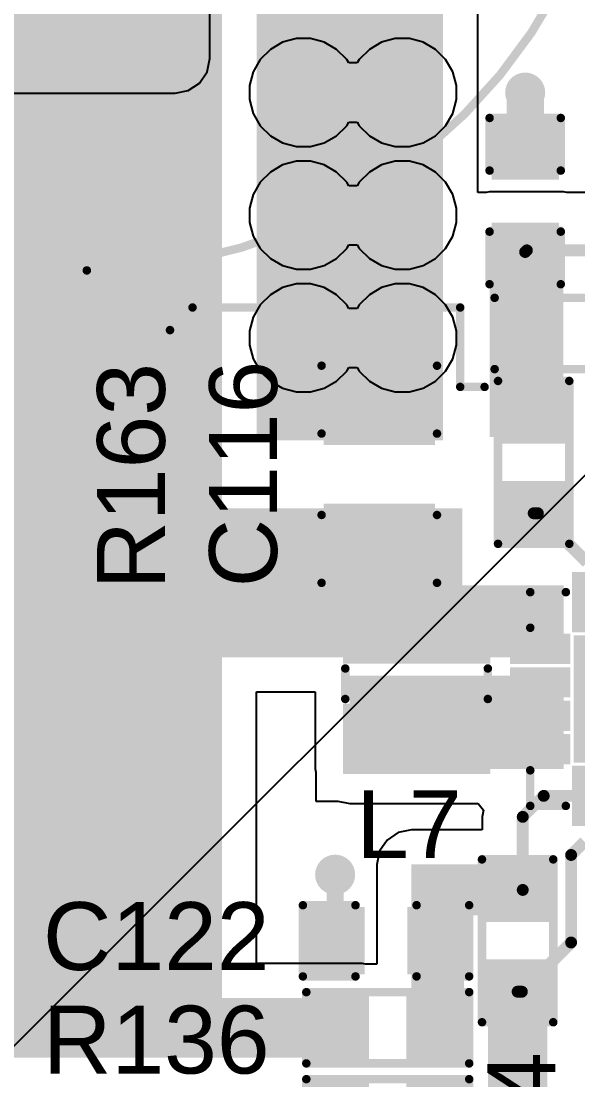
# Model space of a CAD drawing. Header units: millimetres. Extents: x -3 to 5437, y -3 to 5435.
# Drawn here: x 50.86 to 59.19, y 53.24 to 69.09 of the extents above; entities that cross this region are included whole.
import ezdxf

# ---------------------------------------------------------------- set-up
doc = ezdxf.new("R2010")
doc.units = ezdxf.units.MM
for name, color, linetype in [('BottomLayer', 5, 'Continuous'), ('BottomSolder', 6, 'Continuous'), ('MultiLayer', 9, 'Continuous'), ('TopLayer', 1, 'Continuous'), ('TopOverlay', 2, 'Continuous'), ('TopPaste', 8, 'Continuous'), ('TopSolder', 216, 'Continuous'), ('ViaHoleLayer', 16, 'Continuous')]:
    doc.layers.add(name, color=color, linetype=linetype)
doc.styles.add('Arial', font='', dxfattribs={"height": 0.2})
doc.styles.get('Arial').set_extended_font_data('Arial')

# ---------------------------------------------------------------- blocks, each defined once
blk = doc.blocks.new('C___0805_12')
at = {"layer": 'TopLayer'}
for points in [[(-1.524, 0.762), (-0.508, 0.762), (-0.508, -0.762), (-1.524, -0.762)], [(0.508, 0.762), (1.524, 0.762), (1.524, -0.762), (0.508, -0.762)]]:
    blk.add_hatch(color=1, dxfattribs=at).paths.add_polyline_path(points)
at = {"layer": 'TopPaste'}
for points in [[(-1.524, 0.762), (-0.508, 0.762), (-0.508, -0.762), (-1.524, -0.762)], [(0.508, 0.762), (1.524, 0.762), (1.524, -0.762), (0.508, -0.762)]]:
    blk.add_hatch(color=8, dxfattribs=at).paths.add_polyline_path(points)
at = {"layer": 'TopSolder'}
for points in [[(-1.594, 0.832), (-0.438, 0.832), (-0.438, -0.832), (-1.594, -0.832)], [(0.438, 0.832), (1.594, 0.832), (1.594, -0.832), (0.438, -0.832)]]:
    blk.add_hatch(color=216, dxfattribs=at).paths.add_polyline_path(points)
at = {"layer": 'TopOverlay', "const_width": 0.127}
for points in [[(-1.626, -0.864), (-1.626, 0.864)], [(-0.61, 0.864), (-1.626, 0.864)], [(1.626, 0.864), (0.61, 0.864)], [(1.626, -0.864), (1.626, 0.864)], [(-0.61, -0.864), (-1.626, -0.864)], [(1.626, -0.864), (0.61, -0.864)]]:
    blk.add_lwpolyline(points, dxfattribs=at)
at = {"layer": 'TopOverlay', "const_width": 0.0635}
for points in [[(-1.657, 0.864, 1), (-1.594, 0.864, 1)], [(-1.657, 0.864, 1), (-1.594, 0.864, 1)], [(-0.641, 0.864, 1), (-0.578, 0.864, 1)], [(0.578, 0.864, 1), (0.641, 0.864, 1)], [(1.594, 0.864, 1), (1.657, 0.864, 1)], [(1.594, 0.864, 1), (1.657, 0.864, 1)], [(-1.657, -0.864, 1), (-1.594, -0.864, 1)], [(-1.657, -0.864, 1), (-1.594, -0.864, 1)], [(-0.641, -0.864, 1), (-0.578, -0.864, 1)], [(0.578, -0.864, 1), (0.641, -0.864, 1)], [(1.594, -0.864, 1), (1.657, -0.864, 1)], [(1.594, -0.864, 1), (1.657, -0.864, 1)]]:
    blk.add_lwpolyline(points, format="xyb", close=True, dxfattribs=at)
blk = doc.blocks.new('16_QFN__3_3___13')
at = {"layer": 'TopLayer'}
for points in [[(-0.875, 1.8), (-0.625, 1.8), (-0.625, 1.1), (-0.875, 1.1)], [(-0.375, 1.8), (-0.125, 1.8), (-0.125, 1.1), (-0.375, 1.1)], [(0.125, 1.8), (0.375, 1.8), (0.375, 1.1), (0.125, 1.1)], [(0.625, 1.8), (0.875, 1.8), (0.875, 1.1), (0.625, 1.1)], [(-1.1, 0.875), (-1.1, 0.625), (-1.8, 0.625), (-1.8, 0.875)], [(-0.85, 0.85), (0.85, 0.85), (0.85, -0.85), (-0.85, -0.85)], [(1.8, 0.875), (1.8, 0.625), (1.1, 0.625), (1.1, 0.875)], [(-1.1, 0.375), (-1.1, 0.125), (-1.8, 0.125), (-1.8, 0.375)], [(1.8, 0.375), (1.8, 0.125), (1.1, 0.125), (1.1, 0.375)], [(-1.1, -0.125), (-1.1, -0.375), (-1.8, -0.375), (-1.8, -0.125)], [(1.8, -0.125), (1.8, -0.375), (1.1, -0.375), (1.1, -0.125)], [(-1.1, -0.625), (-1.1, -0.875), (-1.8, -0.875), (-1.8, -0.625)], [(1.8, -0.625), (1.8, -0.875), (1.1, -0.875), (1.1, -0.625)], [(-0.875, -1.1), (-0.625, -1.1), (-0.625, -1.8), (-0.875, -1.8)], [(-0.375, -1.1), (-0.125, -1.1), (-0.125, -1.8), (-0.375, -1.8)], [(0.125, -1.1), (0.375, -1.1), (0.375, -1.8), (0.125, -1.8)], [(0.625, -1.1), (0.875, -1.1), (0.875, -1.8), (0.625, -1.8)]]:
    blk.add_hatch(color=1, dxfattribs=at).paths.add_polyline_path(points)
at = {"layer": 'TopPaste'}
for points in [[(-0.875, 1.8), (-0.625, 1.8), (-0.625, 1.1), (-0.875, 1.1)], [(-0.375, 1.8), (-0.125, 1.8), (-0.125, 1.1), (-0.375, 1.1)], [(0.125, 1.8), (0.375, 1.8), (0.375, 1.1), (0.125, 1.1)], [(0.625, 1.8), (0.875, 1.8), (0.875, 1.1), (0.625, 1.1)], [(-1.1, 0.875), (-1.1, 0.625), (-1.8, 0.625), (-1.8, 0.875)], [(-0.85, 0.85), (0.85, 0.85), (0.85, -0.85), (-0.85, -0.85)], [(1.8, 0.875), (1.8, 0.625), (1.1, 0.625), (1.1, 0.875)], [(-1.1, 0.375), (-1.1, 0.125), (-1.8, 0.125), (-1.8, 0.375)], [(1.8, 0.375), (1.8, 0.125), (1.1, 0.125), (1.1, 0.375)], [(-1.1, -0.125), (-1.1, -0.375), (-1.8, -0.375), (-1.8, -0.125)], [(1.8, -0.125), (1.8, -0.375), (1.1, -0.375), (1.1, -0.125)], [(-1.1, -0.625), (-1.1, -0.875), (-1.8, -0.875), (-1.8, -0.625)], [(1.8, -0.625), (1.8, -0.875), (1.1, -0.875), (1.1, -0.625)], [(-0.875, -1.1), (-0.625, -1.1), (-0.625, -1.8), (-0.875, -1.8)], [(-0.375, -1.1), (-0.125, -1.1), (-0.125, -1.8), (-0.375, -1.8)], [(0.125, -1.1), (0.375, -1.1), (0.375, -1.8), (0.125, -1.8)], [(0.625, -1.1), (0.875, -1.1), (0.875, -1.8), (0.625, -1.8)]]:
    blk.add_hatch(color=8, dxfattribs=at).paths.add_polyline_path(points)
at = {"layer": 'TopSolder'}
for points in [[(-0.977, 1.902), (-0.523, 1.902), (-0.523, 0.998), (-0.977, 0.998)], [(-0.477, 1.902), (-0.023, 1.902), (-0.023, 0.998), (-0.477, 0.998)], [(0.023, 1.902), (0.477, 1.902), (0.477, 0.998), (0.023, 0.998)], [(0.523, 1.902), (0.977, 1.902), (0.977, 0.998), (0.523, 0.998)], [(-0.998, 0.977), (-0.998, 0.523), (-1.902, 0.523), (-1.902, 0.977)], [(-0.952, 0.952), (0.952, 0.952), (0.952, -0.952), (-0.952, -0.952)], [(1.902, 0.977), (1.902, 0.523), (0.998, 0.523), (0.998, 0.977)], [(-0.998, 0.477), (-0.998, 0.023), (-1.902, 0.023), (-1.902, 0.477)], [(1.902, 0.477), (1.902, 0.023), (0.998, 0.023), (0.998, 0.477)], [(-0.998, -0.023), (-0.998, -0.477), (-1.902, -0.477), (-1.902, -0.023)], [(1.902, -0.023), (1.902, -0.477), (0.998, -0.477), (0.998, -0.023)], [(-0.998, -0.523), (-0.998, -0.977), (-1.902, -0.977), (-1.902, -0.523)], [(1.902, -0.523), (1.902, -0.977), (0.998, -0.977), (0.998, -0.523)], [(-0.977, -0.998), (-0.523, -0.998), (-0.523, -1.902), (-0.977, -1.902)], [(-0.477, -0.998), (-0.023, -0.998), (-0.023, -1.902), (-0.477, -1.902)], [(0.023, -0.998), (0.477, -0.998), (0.477, -1.902), (0.023, -1.902)], [(0.523, -0.998), (0.977, -0.998), (0.977, -1.902), (0.523, -1.902)]]:
    blk.add_hatch(color=216, dxfattribs=at).paths.add_polyline_path(points)
at = {"layer": 'TopOverlay', "const_width": 0.127}
for points in [[(-1.6, 1.067), (-1.6, 1.6)], [(-1.067, 1.6), (-1.6, 1.6)], [(1.6, 1.6), (1.067, 1.6)], [(1.6, 1.067), (1.6, 1.6)], [(-1.956, 0.762), (-2.083, 0.889)], [(-2.083, 0.635), (-2.083, 0.889)], [(-2.083, 0.635), (-1.956, 0.762)], [(-1.6, -1.6), (-1.6, -1.067)], [(1.6, -1.6), (1.6, -1.067)], [(-1.067, -1.6), (-1.6, -1.6)], [(1.6, -1.6), (1.067, -1.6)]]:
    blk.add_lwpolyline(points, dxfattribs=at)
at = {"layer": 'TopOverlay', "const_width": 0.0635}
for points in [[(-1.632, 1.6, 1), (-1.568, 1.6, 1)], [(-1.632, 1.6, 1), (-1.568, 1.6, 1)], [(-1.099, 1.6, 1), (-1.035, 1.6, 1)], [(1.035, 1.6, 1), (1.099, 1.6, 1)], [(1.568, 1.6, 1), (1.632, 1.6, 1)], [(1.568, 1.6, 1), (1.632, 1.6, 1)], [(-1.632, 1.067, 1), (-1.568, 1.067, 1)], [(1.568, 1.067, 1), (1.632, 1.067, 1)], [(-2.115, 0.889, 1), (-2.051, 0.889, 1)], [(-2.115, 0.889, 1), (-2.051, 0.889, 1)], [(-1.988, 0.762, 1), (-1.924, 0.762, 1)], [(-1.988, 0.762, 1), (-1.924, 0.762, 1)], [(-2.115, 0.635, 1), (-2.051, 0.635, 1)], [(-2.115, 0.635, 1), (-2.051, 0.635, 1)], [(-1.632, -1.067, 1), (-1.568, -1.067, 1)], [(1.568, -1.067, 1), (1.632, -1.067, 1)], [(-1.632, -1.6, 1), (-1.568, -1.6, 1)], [(-1.632, -1.6, 1), (-1.568, -1.6, 1)], [(-1.099, -1.6, 1), (-1.035, -1.6, 1)], [(1.035, -1.6, 1), (1.099, -1.6, 1)], [(1.568, -1.6, 1), (1.632, -1.6, 1)], [(1.568, -1.6, 1), (1.632, -1.6, 1)]]:
    blk.add_lwpolyline(points, format="xyb", close=True, dxfattribs=at)
blk = doc.blocks.new('R___0603_15')
at = {"layer": 'TopLayer'}
for points in [[(-0.381, 0.4445), (-0.381, -0.4445), (-1.143, -0.4445), (-1.143, 0.4445)], [(1.143, 0.4445), (1.143, -0.4445), (0.381, -0.4445), (0.381, 0.4445)]]:
    blk.add_hatch(color=1, dxfattribs=at).paths.add_polyline_path(points)
at = {"layer": 'TopPaste'}
for points in [[(-0.381, 0.4445), (-0.381, -0.4445), (-1.143, -0.4445), (-1.143, 0.4445)], [(1.143, 0.4445), (1.143, -0.4445), (0.381, -0.4445), (0.381, 0.4445)]]:
    blk.add_hatch(color=8, dxfattribs=at).paths.add_polyline_path(points)
at = {"layer": 'TopSolder'}
for points in [[(-0.2794, 0.5461), (-0.2794, -0.5461), (-1.2446, -0.5461), (-1.2446, 0.5461)], [(1.2446, 0.5461), (1.2446, -0.5461), (0.2794, -0.5461), (0.2794, 0.5461)]]:
    blk.add_hatch(color=216, dxfattribs=at).paths.add_polyline_path(points)
at = {"layer": 'TopOverlay', "const_width": 0.127}
for points in [[(-1.2192, -0.5334), (-1.2192, 0.5334)], [(-1.2192, 0.5334), (1.2192, 0.5334)], [(1.2192, -0.5334), (1.2192, 0.5334)], [(-1.2192, -0.5334), (1.2192, -0.5334)]]:
    blk.add_lwpolyline(points, dxfattribs=at)
at = {"layer": 'TopOverlay', "const_width": 0.0635}
for points in [[(-1.25095, 0.5334, 1), (-1.18745, 0.5334, 1)], [(-1.25095, 0.5334, 1), (-1.18745, 0.5334, 1)], [(1.18745, 0.5334, 1), (1.25095, 0.5334, 1)], [(1.18745, 0.5334, 1), (1.25095, 0.5334, 1)], [(-1.25095, -0.5334, 1), (-1.18745, -0.5334, 1)], [(-1.25095, -0.5334, 1), (-1.18745, -0.5334, 1)], [(1.18745, -0.5334, 1), (1.25095, -0.5334, 1)], [(1.18745, -0.5334, 1), (1.25095, -0.5334, 1)]]:
    blk.add_lwpolyline(points, format="xyb", close=True, dxfattribs=at)
blk = doc.blocks.new('R___0603_17')
at = {"layer": 'TopLayer'}
for points in [[(-0.381, 0.4445), (-0.381, -0.4445), (-1.143, -0.4445), (-1.143, 0.4445)], [(1.143, 0.4445), (1.143, -0.4445), (0.381, -0.4445), (0.381, 0.4445)]]:
    blk.add_hatch(color=1, dxfattribs=at).paths.add_polyline_path(points)
at = {"layer": 'TopPaste'}
for points in [[(-0.381, 0.4445), (-0.381, -0.4445), (-1.143, -0.4445), (-1.143, 0.4445)], [(1.143, 0.4445), (1.143, -0.4445), (0.381, -0.4445), (0.381, 0.4445)]]:
    blk.add_hatch(color=8, dxfattribs=at).paths.add_polyline_path(points)
at = {"layer": 'TopSolder'}
for points in [[(-0.2794, 0.5461), (-0.2794, -0.5461), (-1.2446, -0.5461), (-1.2446, 0.5461)], [(1.2446, 0.5461), (1.2446, -0.5461), (0.2794, -0.5461), (0.2794, 0.5461)]]:
    blk.add_hatch(color=216, dxfattribs=at).paths.add_polyline_path(points)
at = {"layer": 'TopOverlay', "const_width": 0.127}
for points in [[(-1.2192, 0.5334), (-1.2192, -0.5334)], [(-1.2192, 0.5334), (1.2192, 0.5334)], [(1.2192, 0.5334), (1.2192, -0.5334)], [(-1.2192, -0.5334), (1.2192, -0.5334)]]:
    blk.add_lwpolyline(points, dxfattribs=at)
at = {"layer": 'TopOverlay', "const_width": 0.0635}
for points in [[(-1.25095, 0.5334, 1), (-1.18745, 0.5334, 1)], [(-1.25095, 0.5334, 1), (-1.18745, 0.5334, 1)], [(1.18745, 0.5334, 1), (1.25095, 0.5334, 1)], [(1.18745, 0.5334, 1), (1.25095, 0.5334, 1)], [(-1.25095, -0.5334, 1), (-1.18745, -0.5334, 1)], [(-1.25095, -0.5334, 1), (-1.18745, -0.5334, 1)], [(1.18745, -0.5334, 1), (1.25095, -0.5334, 1)], [(1.18745, -0.5334, 1), (1.25095, -0.5334, 1)]]:
    blk.add_lwpolyline(points, format="xyb", close=True, dxfattribs=at)
blk = doc.blocks.new('R___0603_18')
at = {"layer": 'TopLayer'}
for points in [[(-0.381, 0.4445), (-0.381, -0.4445), (-1.143, -0.4445), (-1.143, 0.4445)], [(1.143, 0.4445), (1.143, -0.4445), (0.381, -0.4445), (0.381, 0.4445)]]:
    blk.add_hatch(color=1, dxfattribs=at).paths.add_polyline_path(points)
at = {"layer": 'TopPaste'}
for points in [[(-0.381, 0.4445), (-0.381, -0.4445), (-1.143, -0.4445), (-1.143, 0.4445)], [(1.143, 0.4445), (1.143, -0.4445), (0.381, -0.4445), (0.381, 0.4445)]]:
    blk.add_hatch(color=8, dxfattribs=at).paths.add_polyline_path(points)
at = {"layer": 'TopSolder'}
for points in [[(-0.2794, 0.5461), (-0.2794, -0.5461), (-1.2446, -0.5461), (-1.2446, 0.5461)], [(1.2446, 0.5461), (1.2446, -0.5461), (0.2794, -0.5461), (0.2794, 0.5461)]]:
    blk.add_hatch(color=216, dxfattribs=at).paths.add_polyline_path(points)
at = {"layer": 'TopOverlay', "const_width": 0.127}
for points in [[(-1.2192, 0.5334), (-1.2192, -0.5334)], [(-1.2192, 0.5334), (1.2192, 0.5334)], [(1.2192, 0.5334), (1.2192, -0.5334)], [(-1.2192, -0.5334), (1.2192, -0.5334)]]:
    blk.add_lwpolyline(points, dxfattribs=at)
at = {"layer": 'TopOverlay', "const_width": 0.0635}
for points in [[(-1.25095, 0.5334, 1), (-1.18745, 0.5334, 1)], [(-1.25095, 0.5334, 1), (-1.18745, 0.5334, 1)], [(1.18745, 0.5334, 1), (1.25095, 0.5334, 1)], [(1.18745, 0.5334, 1), (1.25095, 0.5334, 1)], [(-1.25095, -0.5334, 1), (-1.18745, -0.5334, 1)], [(-1.25095, -0.5334, 1), (-1.18745, -0.5334, 1)], [(1.18745, -0.5334, 1), (1.25095, -0.5334, 1)], [(1.18745, -0.5334, 1), (1.25095, -0.5334, 1)]]:
    blk.add_lwpolyline(points, format="xyb", close=True, dxfattribs=at)
blk = doc.blocks.new('R___0603_19')
at = {"layer": 'TopLayer'}
for points in [[(-0.381, 0.4445), (-0.381, -0.4445), (-1.143, -0.4445), (-1.143, 0.4445)], [(1.143, 0.4445), (1.143, -0.4445), (0.381, -0.4445), (0.381, 0.4445)]]:
    blk.add_hatch(color=1, dxfattribs=at).paths.add_polyline_path(points)
at = {"layer": 'TopPaste'}
for points in [[(-0.381, 0.4445), (-0.381, -0.4445), (-1.143, -0.4445), (-1.143, 0.4445)], [(1.143, 0.4445), (1.143, -0.4445), (0.381, -0.4445), (0.381, 0.4445)]]:
    blk.add_hatch(color=8, dxfattribs=at).paths.add_polyline_path(points)
at = {"layer": 'TopSolder'}
for points in [[(-0.2794, 0.5461), (-0.2794, -0.5461), (-1.2446, -0.5461), (-1.2446, 0.5461)], [(1.2446, 0.5461), (1.2446, -0.5461), (0.2794, -0.5461), (0.2794, 0.5461)]]:
    blk.add_hatch(color=216, dxfattribs=at).paths.add_polyline_path(points)
at = {"layer": 'TopOverlay', "const_width": 0.127}
for points in [[(-1.2192, -0.5334), (-1.2192, 0.5334)], [(-1.2192, 0.5334), (1.2192, 0.5334)], [(1.2192, -0.5334), (1.2192, 0.5334)], [(-1.2192, -0.5334), (1.2192, -0.5334)]]:
    blk.add_lwpolyline(points, dxfattribs=at)
at = {"layer": 'TopOverlay', "const_width": 0.0635}
for points in [[(-1.25095, 0.5334, 1), (-1.18745, 0.5334, 1)], [(-1.25095, 0.5334, 1), (-1.18745, 0.5334, 1)], [(1.18745, 0.5334, 1), (1.25095, 0.5334, 1)], [(1.18745, 0.5334, 1), (1.25095, 0.5334, 1)], [(-1.25095, -0.5334, 1), (-1.18745, -0.5334, 1)], [(-1.25095, -0.5334, 1), (-1.18745, -0.5334, 1)], [(1.18745, -0.5334, 1), (1.25095, -0.5334, 1)], [(1.18745, -0.5334, 1), (1.25095, -0.5334, 1)]]:
    blk.add_lwpolyline(points, format="xyb", close=True, dxfattribs=at)
blk = doc.blocks.new('R___0603_21')
at = {"layer": 'TopLayer'}
for points in [[(-0.381, 0.4445), (-0.381, -0.4445), (-1.143, -0.4445), (-1.143, 0.4445)], [(1.143, 0.4445), (1.143, -0.4445), (0.381, -0.4445), (0.381, 0.4445)]]:
    blk.add_hatch(color=1, dxfattribs=at).paths.add_polyline_path(points)
at = {"layer": 'TopPaste'}
for points in [[(-0.381, 0.4445), (-0.381, -0.4445), (-1.143, -0.4445), (-1.143, 0.4445)], [(1.143, 0.4445), (1.143, -0.4445), (0.381, -0.4445), (0.381, 0.4445)]]:
    blk.add_hatch(color=8, dxfattribs=at).paths.add_polyline_path(points)
at = {"layer": 'TopSolder'}
for points in [[(-0.2794, 0.5461), (-0.2794, -0.5461), (-1.2446, -0.5461), (-1.2446, 0.5461)], [(1.2446, 0.5461), (1.2446, -0.5461), (0.2794, -0.5461), (0.2794, 0.5461)]]:
    blk.add_hatch(color=216, dxfattribs=at).paths.add_polyline_path(points)
at = {"layer": 'TopOverlay', "const_width": 0.127}
for points in [[(-1.2192, 0.5334), (-1.2192, -0.5334)], [(1.2192, 0.5334), (-1.2192, 0.5334)], [(1.2192, 0.5334), (1.2192, -0.5334)], [(1.2192, -0.5334), (-1.2192, -0.5334)]]:
    blk.add_lwpolyline(points, dxfattribs=at)
at = {"layer": 'TopOverlay', "const_width": 0.0635}
for points in [[(-1.25095, 0.5334, 1), (-1.18745, 0.5334, 1)], [(-1.25095, 0.5334, 1), (-1.18745, 0.5334, 1)], [(1.18745, 0.5334, 1), (1.25095, 0.5334, 1)], [(1.18745, 0.5334, 1), (1.25095, 0.5334, 1)], [(-1.25095, -0.5334, 1), (-1.18745, -0.5334, 1)], [(-1.25095, -0.5334, 1), (-1.18745, -0.5334, 1)], [(1.18745, -0.5334, 1), (1.25095, -0.5334, 1)], [(1.18745, -0.5334, 1), (1.25095, -0.5334, 1)]]:
    blk.add_lwpolyline(points, format="xyb", close=True, dxfattribs=at)
blk = doc.blocks.new('I________1008_24')
at = {"layer": 'TopLayer'}
for points in [[(-1.25, 1), (-0.4, 1), (-0.4, -1), (-1.25, -1)], [(0.4, 1), (1.25, 1), (1.25, -1), (0.4, -1)]]:
    blk.add_hatch(color=1, dxfattribs=at).paths.add_polyline_path(points)
at = {"layer": 'TopPaste'}
for points in [[(-1.25, 1), (-0.4, 1), (-0.4, -1), (-1.25, -1)], [(0.4, 1), (1.25, 1), (1.25, -1), (0.4, -1)]]:
    blk.add_hatch(color=8, dxfattribs=at).paths.add_polyline_path(points)
at = {"layer": 'TopSolder'}
for points in [[(-1.352, 1.102), (-0.298, 1.102), (-0.298, -1.102), (-1.352, -1.102)], [(0.298, 1.102), (1.352, 1.102), (1.352, -1.102), (0.298, -1.102)]]:
    blk.add_hatch(color=216, dxfattribs=at).paths.add_polyline_path(points)
at = {"layer": 'TopOverlay', "const_width": 0.127}
for points in [[(0.229, 1.067), (-0.229, 1.067)], [(0.229, -1.067), (-0.229, -1.067)]]:
    blk.add_lwpolyline(points, dxfattribs=at)
at = {"layer": 'TopOverlay', "const_width": 0.0635}
for points in [[(-0.26, 1.067, 1), (-0.197, 1.067, 1)], [(0.197, 1.067, 1), (0.26, 1.067, 1)], [(-0.26, -1.067, 1), (-0.197, -1.067, 1)], [(0.197, -1.067, 1), (0.26, -1.067, 1)]]:
    blk.add_lwpolyline(points, format="xyb", close=True, dxfattribs=at)
blk = doc.blocks.new('C___0603_27')
at = {"layer": 'TopLayer'}
for points in [[(-0.381, 0.445), (-0.381, -0.445), (-1.143, -0.445), (-1.143, 0.445)], [(1.143, 0.445), (1.143, -0.445), (0.381, -0.445), (0.381, 0.445)]]:
    blk.add_hatch(color=1, dxfattribs=at).paths.add_polyline_path(points)
at = {"layer": 'TopPaste'}
for points in [[(-0.381, 0.445), (-0.381, -0.445), (-1.143, -0.445), (-1.143, 0.445)], [(1.143, 0.445), (1.143, -0.445), (0.381, -0.445), (0.381, 0.445)]]:
    blk.add_hatch(color=8, dxfattribs=at).paths.add_polyline_path(points)
at = {"layer": 'TopSolder'}
for points in [[(-0.321, 0.504), (-0.321, -0.504), (-1.203, -0.504), (-1.203, 0.504)], [(1.203, 0.504), (1.203, -0.504), (0.321, -0.504), (0.321, 0.504)]]:
    blk.add_hatch(color=216, dxfattribs=at).paths.add_polyline_path(points)
at = {"layer": 'TopOverlay', "const_width": 0.127}
for points in [[(-1.245, -0.533), (-1.245, 0.533)], [(-0.457, 0.533), (-1.245, 0.533)], [(1.245, 0.533), (0.457, 0.533)], [(1.245, -0.533), (1.245, 0.533)], [(-0.457, -0.533), (-1.245, -0.533)], [(1.245, -0.533), (0.457, -0.533)]]:
    blk.add_lwpolyline(points, dxfattribs=at)
at = {"layer": 'TopOverlay', "const_width": 0.0635}
for points in [[(-1.276, 0.533, 1), (-1.213, 0.533, 1)], [(-1.276, 0.533, 1), (-1.213, 0.533, 1)], [(-0.489, 0.533, 1), (-0.425, 0.533, 1)], [(0.425, 0.533, 1), (0.489, 0.533, 1)], [(1.213, 0.533, 1), (1.276, 0.533, 1)], [(1.213, 0.533, 1), (1.276, 0.533, 1)], [(-1.276, -0.533, 1), (-1.213, -0.533, 1)], [(-1.276, -0.533, 1), (-1.213, -0.533, 1)], [(-0.489, -0.533, 1), (-0.425, -0.533, 1)], [(0.425, -0.533, 1), (0.489, -0.533, 1)], [(1.213, -0.533, 1), (1.276, -0.533, 1)], [(1.213, -0.533, 1), (1.276, -0.533, 1)]]:
    blk.add_lwpolyline(points, format="xyb", close=True, dxfattribs=at)
blk = doc.blocks.new('C___0603_28')
at = {"layer": 'TopLayer'}
for points in [[(-0.381, 0.445), (-0.381, -0.445), (-1.143, -0.445), (-1.143, 0.445)], [(1.143, 0.445), (1.143, -0.445), (0.381, -0.445), (0.381, 0.445)]]:
    blk.add_hatch(color=1, dxfattribs=at).paths.add_polyline_path(points)
at = {"layer": 'TopPaste'}
for points in [[(-0.381, 0.445), (-0.381, -0.445), (-1.143, -0.445), (-1.143, 0.445)], [(1.143, 0.445), (1.143, -0.445), (0.381, -0.445), (0.381, 0.445)]]:
    blk.add_hatch(color=8, dxfattribs=at).paths.add_polyline_path(points)
at = {"layer": 'TopSolder'}
for points in [[(-0.321, 0.504), (-0.321, -0.504), (-1.203, -0.504), (-1.203, 0.504)], [(1.203, 0.504), (1.203, -0.504), (0.321, -0.504), (0.321, 0.504)]]:
    blk.add_hatch(color=216, dxfattribs=at).paths.add_polyline_path(points)
at = {"layer": 'TopOverlay', "const_width": 0.127}
for points in [[(-1.245, -0.533), (-1.245, 0.533)], [(-1.245, 0.533), (-0.457, 0.533)], [(0.457, 0.533), (1.245, 0.533)], [(1.245, -0.533), (1.245, 0.533)], [(-1.245, -0.533), (-0.457, -0.533)], [(0.457, -0.533), (1.245, -0.533)]]:
    blk.add_lwpolyline(points, dxfattribs=at)
at = {"layer": 'TopOverlay', "const_width": 0.0635}
for points in [[(-1.276, 0.533, 1), (-1.213, 0.533, 1)], [(-1.276, 0.533, 1), (-1.213, 0.533, 1)], [(-0.489, 0.533, 1), (-0.425, 0.533, 1)], [(0.425, 0.533, 1), (0.489, 0.533, 1)], [(1.213, 0.533, 1), (1.276, 0.533, 1)], [(1.213, 0.533, 1), (1.276, 0.533, 1)], [(-1.276, -0.533, 1), (-1.213, -0.533, 1)], [(-1.276, -0.533, 1), (-1.213, -0.533, 1)], [(-0.489, -0.533, 1), (-0.425, -0.533, 1)], [(0.425, -0.533, 1), (0.489, -0.533, 1)], [(1.213, -0.533, 1), (1.276, -0.533, 1)], [(1.213, -0.533, 1), (1.276, -0.533, 1)]]:
    blk.add_lwpolyline(points, format="xyb", close=True, dxfattribs=at)
blk = doc.blocks.new('SCCU25B256SRB_31')
at = {"layer": 'BottomLayer'}
blk.add_hatch(color=5, dxfattribs=at).paths.add_polyline_path([(-4.56, 0.9), (-2.76, 0.9), (-2.76, -0.9), (-4.56, -0.9)])
at = {"layer": 'BottomSolder'}
blk.add_hatch(color=6, dxfattribs=at).paths.add_polyline_path([(-4.662, 1.002), (-2.658, 1.002), (-2.658, -1.002), (-4.662, -1.002)])
at = {"layer": 'MultiLayer'}
blk.add_hatch(color=9, dxfattribs=at).paths.add_polyline_path([(-4.56, 0.9), (-2.76, 0.9), (-2.76, -0.9), (-4.56, -0.9)])
at = {"layer": 'TopLayer'}
blk.add_hatch(color=1, dxfattribs=at).paths.add_polyline_path([(-4.56, 0.9), (-2.76, 0.9), (-2.76, -0.9), (-4.56, -0.9)])
at = {"layer": 'TopSolder'}
blk.add_hatch(color=216, dxfattribs=at).paths.add_polyline_path([(-4.662, 1.002), (-2.658, 1.002), (-2.658, -1.002), (-4.662, -1.002)])
at = {"layer": 'TopOverlay'}
for points, const_width in [([(8, 0, 1), (-8, 0, 1)], 0.127), ([(-8.032, 0, 1), (-7.968, 0, 1)], 0.0635)]:
    blk.add_lwpolyline(points, format="xyb", close=True, dxfattribs=dict(at, const_width=const_width))

msp = doc.modelspace()

# ---------------------------------------------------------------- hatches: boundary and pattern name
at = {"layer": 'BottomLayer'}
msp.add_hatch(color=5, dxfattribs=at).paths.add_polyline_path([(50.566, 68.529), (53.162, 68.529), (53.162, 70.846), (50.566, 70.846)])
h = msp.add_hatch(color=5, dxfattribs=at)
edge = h.paths.add_edge_path()
edge.add_arc((55.084, 68.021), 0.3, 0, 360)
h = msp.add_hatch(color=5, dxfattribs=at)
edge = h.paths.add_edge_path()
edge.add_arc((56.566, 68.021), 0.3, 0, 360)
h = msp.add_hatch(color=5, dxfattribs=at)
edge = h.paths.add_edge_path()
edge.add_arc((58.403, 68.021), 0.3, 0, 360)
h = msp.add_hatch(color=5, dxfattribs=at)
edge = h.paths.add_edge_path()
edge.add_arc((55.084, 66.184), 0.3, 0, 360)
h = msp.add_hatch(color=5, dxfattribs=at)
edge = h.paths.add_edge_path()
edge.add_arc((56.566, 66.184), 0.3, 0, 360)
h = msp.add_hatch(color=5, dxfattribs=at)
edge = h.paths.add_edge_path()
edge.add_arc((55.084, 64.347), 0.3, 0, 360)
h = msp.add_hatch(color=5, dxfattribs=at)
edge = h.paths.add_edge_path()
edge.add_arc((56.566, 64.347), 0.3, 0, 360)
h = msp.add_hatch(color=5, dxfattribs=at)
edge = h.paths.add_edge_path()
edge.add_arc((55.558, 56.311), 0.3, 0, 360)
at = {"layer": 'BottomSolder'}
h = msp.add_hatch(color=6, dxfattribs=at)
edge = h.paths.add_edge_path()
edge.add_arc((55.084, 68.021), 0.15, 0, 360)
h = msp.add_hatch(color=6, dxfattribs=at)
edge = h.paths.add_edge_path()
edge.add_arc((56.566, 68.021), 0.15, 0, 360)
h = msp.add_hatch(color=6, dxfattribs=at)
edge = h.paths.add_edge_path()
edge.add_arc((58.403, 68.021), 0.15, 0, 360)
h = msp.add_hatch(color=6, dxfattribs=at)
edge = h.paths.add_edge_path()
edge.add_arc((55.084, 66.184), 0.15, 0, 360)
h = msp.add_hatch(color=6, dxfattribs=at)
edge = h.paths.add_edge_path()
edge.add_arc((56.566, 66.184), 0.15, 0, 360)
h = msp.add_hatch(color=6, dxfattribs=at)
edge = h.paths.add_edge_path()
edge.add_arc((55.084, 64.347), 0.15, 0, 360)
h = msp.add_hatch(color=6, dxfattribs=at)
edge = h.paths.add_edge_path()
edge.add_arc((56.566, 64.347), 0.15, 0, 360)
h = msp.add_hatch(color=6, dxfattribs=at)
edge = h.paths.add_edge_path()
edge.add_arc((55.558, 56.311), 0.15, 0, 360)
at = {"layer": 'TopLayer'}
for points in [[(54.381, 62.814), (57.175, 62.814), (57.175, 78.232), (54.381, 78.232)], [(49.962, 53.574), (53.865, 53.574), (53.865, 71.429), (49.962, 71.429)], [(57.87, 62.865), (58.975, 62.865), (58.975, 66.015), (57.87, 66.015)], [(50.866, 59.57), (57.463, 59.57), (57.463, 61.798), (50.866, 61.798)], [(50.866, 59.566), (58.979, 59.566), (58.979, 60.644), (50.866, 60.644)], [(55.777, 57.894), (58.979, 57.894), (58.979, 59.291), (55.777, 59.291)], [(56.701, 53.574), (57.489, 53.574), (57.489, 56.464), (56.701, 56.464)], [(56.701, 55.702), (58.734, 55.702), (58.734, 56.464), (56.701, 56.464)], [(57.845, 52.272), (58.734, 52.272), (58.734, 54.94), (57.845, 54.94)], [(50.866, 53.574), (55.965, 53.574), (55.965, 54.463), (50.866, 54.463)]]:
    msp.add_hatch(color=1, dxfattribs=at).paths.add_polyline_path(points)
h = msp.add_hatch(color=1, dxfattribs=at)
edge = h.paths.add_edge_path()
edge.add_arc((55.084, 68.021), 0.3, 0, 360)
h = msp.add_hatch(color=1, dxfattribs=at)
edge = h.paths.add_edge_path()
edge.add_arc((56.566, 68.021), 0.3, 0, 360)
h = msp.add_hatch(color=1, dxfattribs=at)
edge = h.paths.add_edge_path()
edge.add_arc((58.403, 68.021), 0.3, 0, 360)
h = msp.add_hatch(color=1, dxfattribs=at)
edge = h.paths.add_edge_path()
edge.add_arc((55.084, 66.184), 0.3, 0, 360)
h = msp.add_hatch(color=1, dxfattribs=at)
edge = h.paths.add_edge_path()
edge.add_arc((56.566, 66.184), 0.3, 0, 360)
h = msp.add_hatch(color=1, dxfattribs=at)
edge = h.paths.add_edge_path()
edge.add_arc((55.084, 64.347), 0.3, 0, 360)
h = msp.add_hatch(color=1, dxfattribs=at)
edge = h.paths.add_edge_path()
edge.add_arc((56.566, 64.347), 0.3, 0, 360)
h = msp.add_hatch(color=1, dxfattribs=at)
edge = h.paths.add_edge_path()
edge.add_arc((55.558, 56.311), 0.3, 0, 360)
at = {"layer": 'TopSolder'}
h = msp.add_hatch(color=216, dxfattribs=at)
edge = h.paths.add_edge_path()
edge.add_arc((55.084, 68.021), 0.15, 0, 360)
h = msp.add_hatch(color=216, dxfattribs=at)
edge = h.paths.add_edge_path()
edge.add_arc((56.566, 68.021), 0.15, 0, 360)
h = msp.add_hatch(color=216, dxfattribs=at)
edge = h.paths.add_edge_path()
edge.add_arc((58.403, 68.021), 0.15, 0, 360)
h = msp.add_hatch(color=216, dxfattribs=at)
edge = h.paths.add_edge_path()
edge.add_arc((55.084, 66.184), 0.15, 0, 360)
h = msp.add_hatch(color=216, dxfattribs=at)
edge = h.paths.add_edge_path()
edge.add_arc((56.566, 66.184), 0.15, 0, 360)
h = msp.add_hatch(color=216, dxfattribs=at)
edge = h.paths.add_edge_path()
edge.add_arc((55.084, 64.347), 0.15, 0, 360)
h = msp.add_hatch(color=216, dxfattribs=at)
edge = h.paths.add_edge_path()
edge.add_arc((56.566, 64.347), 0.15, 0, 360)
h = msp.add_hatch(color=216, dxfattribs=at)
edge = h.paths.add_edge_path()
edge.add_arc((55.558, 56.311), 0.15, 0, 360)
at = {"layer": 'ViaHoleLayer'}
h = msp.add_hatch(color=16, dxfattribs=at)
edge = h.paths.add_edge_path()
edge.add_arc((55.084, 68.021), 0.15, 0, 360)
h = msp.add_hatch(color=16, dxfattribs=at)
edge = h.paths.add_edge_path()
edge.add_arc((56.566, 68.021), 0.15, 0, 360)
h = msp.add_hatch(color=16, dxfattribs=at)
edge = h.paths.add_edge_path()
edge.add_arc((58.403, 68.021), 0.15, 0, 360)
h = msp.add_hatch(color=16, dxfattribs=at)
edge = h.paths.add_edge_path()
edge.add_arc((55.084, 66.184), 0.15, 0, 360)
h = msp.add_hatch(color=16, dxfattribs=at)
edge = h.paths.add_edge_path()
edge.add_arc((56.566, 66.184), 0.15, 0, 360)
h = msp.add_hatch(color=16, dxfattribs=at)
edge = h.paths.add_edge_path()
edge.add_arc((55.084, 64.347), 0.15, 0, 360)
h = msp.add_hatch(color=16, dxfattribs=at)
edge = h.paths.add_edge_path()
edge.add_arc((56.566, 64.347), 0.15, 0, 360)
h = msp.add_hatch(color=16, dxfattribs=at)
edge = h.paths.add_edge_path()
edge.add_arc((55.558, 56.311), 0.15, 0, 360)

# ---------------------------------------------------------------- linework, layer by layer
at = {"layer": 'BottomLayer'}
for p, q in [((53.68, 68.529), (53.68, 70.781)), ((54.978, 68.829), (54.772, 68.774)), ((55.191, 68.829), (54.978, 68.829)), ((55.396, 68.774), (55.191, 68.829)), ((56.459, 68.829), (56.254, 68.774)), ((56.672, 68.829), (56.459, 68.829)), ((56.878, 68.774), (56.672, 68.829)), ((54.588, 68.668), (54.438, 68.517)), ((54.772, 68.774), (54.588, 68.668)), ((55.58, 68.668), (55.396, 68.774)), ((55.731, 68.517), (55.58, 68.668)), ((56.07, 68.668), (55.919, 68.517)), ((56.254, 68.774), (56.07, 68.668)), ((57.062, 68.668), (56.878, 68.774)), ((57.212, 68.517), (57.062, 68.668)), ((53.641, 68.331), (53.68, 68.529)), ((54.438, 68.517), (54.331, 68.333)), ((55.762, 68.464), (55.731, 68.517)), ((55.919, 68.517), (55.889, 68.464)), ((57.319, 68.333), (57.212, 68.517)), ((53.528, 68.163), (53.641, 68.331)), ((54.331, 68.333), (54.276, 68.128)), ((55.889, 68.464), (55.762, 68.464)), ((57.374, 68.128), (57.319, 68.333)), ((53.36, 68.051), (53.528, 68.163)), ((50.566, 68.011), (53.162, 68.011)), ((53.162, 68.011), (53.36, 68.051)), ((54.276, 68.128), (54.276, 67.915)), ((57.374, 67.915), (57.374, 68.128)), ((54.276, 67.915), (54.331, 67.709)), ((57.319, 67.709), (57.374, 67.915)), ((54.331, 67.709), (54.438, 67.525)), ((57.212, 67.525), (57.319, 67.709)), ((54.438, 67.525), (54.588, 67.375)), ((55.58, 67.375), (55.731, 67.525)), ((55.731, 67.525), (55.762, 67.578)), ((55.762, 67.578), (55.889, 67.578)), ((55.889, 67.578), (55.919, 67.525)), ((55.919, 67.525), (56.07, 67.375)), ((57.062, 67.375), (57.212, 67.525)), ((54.588, 67.375), (54.772, 67.268)), ((55.396, 67.268), (55.58, 67.375)), ((56.07, 67.375), (56.254, 67.268)), ((56.878, 67.268), (57.062, 67.375)), ((54.772, 67.268), (54.978, 67.213)), ((54.978, 67.213), (55.191, 67.213)), ((55.191, 67.213), (55.396, 67.268)), ((56.254, 67.268), (56.459, 67.213)), ((56.459, 67.213), (56.672, 67.213)), ((56.672, 67.213), (56.878, 67.268)), ((54.772, 66.937), (54.588, 66.831)), ((54.978, 66.992), (54.772, 66.937)), ((55.191, 66.992), (54.978, 66.992)), ((55.396, 66.937), (55.191, 66.992)), ((55.58, 66.831), (55.396, 66.937)), ((56.254, 66.937), (56.07, 66.831)), ((56.459, 66.992), (56.254, 66.937)), ((56.672, 66.992), (56.459, 66.992)), ((56.878, 66.937), (56.672, 66.992)), ((57.062, 66.831), (56.878, 66.937)), ((54.588, 66.831), (54.438, 66.68)), ((55.731, 66.68), (55.58, 66.831)), ((56.07, 66.831), (55.919, 66.68)), ((57.212, 66.68), (57.062, 66.831)), ((54.438, 66.68), (54.331, 66.496)), ((55.762, 66.627), (55.731, 66.68)), ((55.889, 66.627), (55.762, 66.627)), ((55.919, 66.68), (55.889, 66.627)), ((57.319, 66.496), (57.212, 66.68)), ((54.331, 66.496), (54.276, 66.29)), ((57.374, 66.29), (57.319, 66.496)), ((54.276, 66.29), (54.276, 66.078)), ((57.374, 66.078), (57.374, 66.29)), ((54.276, 66.078), (54.331, 65.872)), ((57.319, 65.872), (57.374, 66.078)), ((54.331, 65.872), (54.438, 65.688)), ((57.212, 65.688), (57.319, 65.872)), ((54.438, 65.688), (54.588, 65.538)), ((55.58, 65.538), (55.731, 65.688)), ((55.731, 65.688), (55.762, 65.741)), ((55.762, 65.741), (55.889, 65.741)), ((55.889, 65.741), (55.919, 65.688)), ((55.919, 65.688), (56.07, 65.538)), ((57.062, 65.538), (57.212, 65.688)), ((54.588, 65.538), (54.772, 65.431)), ((55.396, 65.431), (55.58, 65.538)), ((56.07, 65.538), (56.254, 65.431)), ((56.878, 65.431), (57.062, 65.538)), ((54.772, 65.431), (54.978, 65.376)), ((54.978, 65.376), (55.191, 65.376)), ((55.191, 65.376), (55.396, 65.431)), ((56.254, 65.431), (56.459, 65.376)), ((56.459, 65.376), (56.672, 65.376)), ((56.672, 65.376), (56.878, 65.431)), ((54.978, 65.155), (54.772, 65.1)), ((55.191, 65.155), (54.978, 65.155)), ((55.396, 65.1), (55.191, 65.155)), ((56.459, 65.155), (56.254, 65.1)), ((56.672, 65.155), (56.459, 65.155)), ((56.878, 65.1), (56.672, 65.155)), ((54.588, 64.994), (54.438, 64.843)), ((54.772, 65.1), (54.588, 64.994)), ((55.58, 64.994), (55.396, 65.1)), ((55.731, 64.843), (55.58, 64.994)), ((56.07, 64.994), (55.919, 64.843)), ((56.254, 65.1), (56.07, 64.994)), ((57.062, 64.994), (56.878, 65.1)), ((57.212, 64.843), (57.062, 64.994)), ((54.438, 64.843), (54.331, 64.659)), ((55.762, 64.79), (55.731, 64.843)), ((55.919, 64.843), (55.889, 64.79)), ((57.319, 64.659), (57.212, 64.843)), ((55.889, 64.79), (55.762, 64.79)), ((54.331, 64.659), (54.276, 64.453)), ((57.374, 64.453), (57.319, 64.659)), ((54.276, 64.453), (54.276, 64.241)), ((57.374, 64.241), (57.374, 64.453)), ((54.276, 64.241), (54.331, 64.035)), ((57.319, 64.035), (57.374, 64.241)), ((54.331, 64.035), (54.438, 63.851)), ((57.212, 63.851), (57.319, 64.035)), ((55.731, 63.851), (55.762, 63.904)), ((55.762, 63.904), (55.889, 63.904)), ((55.889, 63.904), (55.919, 63.851)), ((54.438, 63.851), (54.588, 63.7)), ((55.58, 63.7), (55.731, 63.851)), ((55.919, 63.851), (56.07, 63.7)), ((57.062, 63.7), (57.212, 63.851)), ((54.588, 63.7), (54.772, 63.594)), ((54.772, 63.594), (54.978, 63.539)), ((55.191, 63.539), (55.396, 63.594)), ((55.396, 63.594), (55.58, 63.7)), ((56.07, 63.7), (56.254, 63.594)), ((56.254, 63.594), (56.459, 63.539)), ((56.672, 63.539), (56.878, 63.594)), ((56.878, 63.594), (57.062, 63.7)), ((54.978, 63.539), (55.191, 63.539)), ((56.459, 63.539), (56.672, 63.539))]:
    msp.add_line(p, q, dxfattribs=at)
at = {"layer": 'BottomSolder'}
msp.add_line((0.338, 3.382), (5436.901, 5435.166), dxfattribs=at)
at = {"layer": 'TopLayer'}
for p, q in [((57.693, 66.523), (57.693, 78.232)), ((57.819, 66.523), (57.693, 66.523)), ((57.87, 66.533), (57.819, 66.523)), ((58.975, 66.533), (57.87, 66.533)), ((59.025, 66.523), (58.975, 66.533)), ((59.355, 66.523), (59.025, 66.523)), ((54.383, 54.981), (54.383, 59.048)), ((54.383, 59.048), (55.259, 59.048)), ((55.259, 59.048), (55.259, 57.894)), ((55.259, 57.894), (55.269, 57.844)), ((55.269, 57.844), (55.269, 57.412)), ((55.269, 57.412), (55.6, 57.412)), ((55.6, 57.412), (55.777, 57.376)), ((55.777, 57.376), (57.697, 57.376)), ((57.697, 57.376), (57.778, 57.278)), ((57.778, 57.278), (57.758, 57.177)), ((57.758, 57.177), (57.758, 57.177)), ((57.758, 57.177), (57.758, 56.982)), ((56.503, 56.942), (56.335, 56.83)), ((56.701, 56.982), (56.503, 56.942)), ((57.758, 56.982), (56.701, 56.982)), ((56.335, 56.83), (56.223, 56.662)), ((56.223, 56.662), (56.183, 56.464)), ((56.183, 56.464), (56.183, 55.702)), ((56.183, 55.702), (56.183, 54.971)), ((55.965, 54.981), (54.383, 54.981)), ((56.015, 54.971), (55.965, 54.981)), ((56.183, 54.971), (56.015, 54.971))]:
    msp.add_line(p, q, dxfattribs=at)
for points, const_width in [([(58.403, 67.158), (58.403, 68.021)], 0.559), ([(58.403, 65.634), (58.428, 65.659)], 0.178), ([(58.428, 65.659), (62.406, 65.659)], 0.178), ([(58.53, 61.722), (58.594, 61.722)], 0.178), ([(58.594, 61.722), (59.329, 60.986)], 0.178), ([(51.926, 57.619), (51.926, 60.129)], 0.508), ([(51.926, 54.768), (51.926, 60.129)], 0.508), ([(58.366, 57.177), (58.681, 57.491)], 0.178), ([(58.681, 57.491), (59.329, 57.491)], 0.178), ([(58.366, 56.083), (58.366, 57.177)], 0.178), ([(59.091, 56.606), (59.292, 56.807)], 0.178), ([(59.091, 55.296), (59.091, 56.606)], 0.178), ([(55.558, 55.321), (55.558, 56.311)], 0.254), ([(58.353, 54.559), (59.091, 55.296)], 0.178), ([(51.926, 54.768), (52.675, 54.019)], 0.508), ([(58.29, 54.559), (58.353, 54.559)], 0.178), ([(52.675, 54.019), (55.584, 54.019)], 0.508)]:
    msp.add_lwpolyline(points, dxfattribs=dict(at, const_width=const_width))
for points, const_width in [([(58.263, 68.021, 1), (58.543, 68.021, 1)], 0.279), ([(58.263, 67.158, 1), (58.543, 67.158, 1)], 0.279), ([(58.358, 65.634, 1), (58.447, 65.634, 1)], 0.0889), ([(58.384, 65.659, 1), (58.473, 65.659, 1)], 0.0889), ([(58.384, 65.659, 1), (58.473, 65.659, 1)], 0.0889), ([(58.486, 61.722, 1), (58.575, 61.722, 1)], 0.0889), ([(58.549, 61.722, 1), (58.638, 61.722, 1)], 0.0889), ([(58.549, 61.722, 1), (58.638, 61.722, 1)], 0.0889), ([(51.799, 60.129, 1), (52.053, 60.129, 1)], 0.254), ([(51.799, 60.129, 1), (52.053, 60.129, 1)], 0.254), ([(51.799, 57.619, 1), (52.053, 57.619, 1)], 0.254), ([(58.636, 57.491, 1), (58.725, 57.491, 1)], 0.0889), ([(58.636, 57.491, 1), (58.725, 57.491, 1)], 0.0889), ([(58.322, 57.177, 1), (58.411, 57.177, 1)], 0.0889), ([(58.322, 57.177, 1), (58.411, 57.177, 1)], 0.0889), ([(59.046, 56.606, 1), (59.135, 56.606, 1)], 0.0889), ([(59.046, 56.606, 1), (59.135, 56.606, 1)], 0.0889), ([(55.495, 56.311, 1), (55.622, 56.311, 1)], 0.127), ([(58.322, 56.083, 1), (58.411, 56.083, 1)], 0.0889), ([(55.495, 55.321, 1), (55.622, 55.321, 1)], 0.127), ([(59.046, 55.296, 1), (59.135, 55.296, 1)], 0.0889), ([(59.046, 55.296, 1), (59.135, 55.296, 1)], 0.0889), ([(51.799, 54.768, 1), (52.053, 54.768, 1)], 0.254), ([(51.799, 54.768, 1), (52.053, 54.768, 1)], 0.254), ([(58.245, 54.559, 1), (58.334, 54.559, 1)], 0.0889), ([(58.309, 54.559, 1), (58.398, 54.559, 1)], 0.0889), ([(58.309, 54.559, 1), (58.398, 54.559, 1)], 0.0889), ([(52.548, 54.019, 1), (52.802, 54.019, 1)], 0.254), ([(52.548, 54.019, 1), (52.802, 54.019, 1)], 0.254), ([(55.457, 54.019, 1), (55.711, 54.019, 1)], 0.254)]:
    msp.add_lwpolyline(points, format="xyb", close=True, dxfattribs=dict(at, const_width=const_width))
at = {"layer": 'TopOverlay', "const_width": 0.127}
for points in [[(53.086, 64.465), (53.423, 64.803)], [(53.423, 64.803), (57.43, 64.803)], [(57.43, 63.614), (57.43, 64.803)], [(57.43, 63.614), (57.795, 63.614)]]:
    msp.add_lwpolyline(points, dxfattribs=at)
at = {"layer": 'TopOverlay', "const_width": 0.0635}
for points in [[(53.392, 64.803, 1), (53.455, 64.803, 1)], [(53.392, 64.803, 1), (53.455, 64.803, 1)], [(57.399, 64.803, 1), (57.462, 64.803, 1)], [(57.399, 64.803, 1), (57.462, 64.803, 1)], [(53.054, 64.465, 1), (53.118, 64.465, 1)], [(57.399, 63.614, 1), (57.462, 63.614, 1)], [(57.399, 63.614, 1), (57.462, 63.614, 1)], [(57.764, 63.614, 1), (57.827, 63.614, 1)]]:
    msp.add_lwpolyline(points, format="xyb", close=True, dxfattribs=at)
at = {"layer": 'TopSolder'}
msp.add_line((0.338, 3.382), (5436.901, 5435.166), dxfattribs=at)

# ---------------------------------------------------------------- block references
for name, p, rotation in [('SCCU25B256SRB_31', (51.841, 73.358), 90), ('C___0603_27', (58.403, 66.396), 270), ('C___0805_12', (56.219, 62.306), 270), ('R___0603_18', (58.53, 62.484), 90), ('16_QFN__3_3___13', (60.079, 58.941), 270), ('I________1008_24', (56.777, 59.17), 270), ('R___0603_17', (58.29, 55.321), 90), ('R___0603_21', (56.346, 54.019), 180)]:
    msp.add_blockref(name, p, dxfattribs=dict(rotation=rotation))
for name, p in [('R___0603_19', (59.165, 64.414)), ('C___0603_28', (56.32, 55.321)), ('R___0603_15', (56.346, 52.716))]:
    msp.add_blockref(name, p)

# ---------------------------------------------------------------- texts
at = {"layer": 'TopOverlay', "style": 'Arial'}
for s, p in [('R163', (53.01, 60.58)), ('C116', (54.688, 60.613)), ('R164', (58.854, 50.261))]:
    msp.add_text(s, height=1.016, rotation=90, dxfattribs=at).set_placement(p)
for s, p in [('L7', (55.874, 56.56)), ('C122', (51.184, 54.884)), ('R136', (51.184, 53.334))]:
    msp.add_text(s, height=1.016, dxfattribs=at).set_placement(p)

doc.saveas('drawing.dxf')
